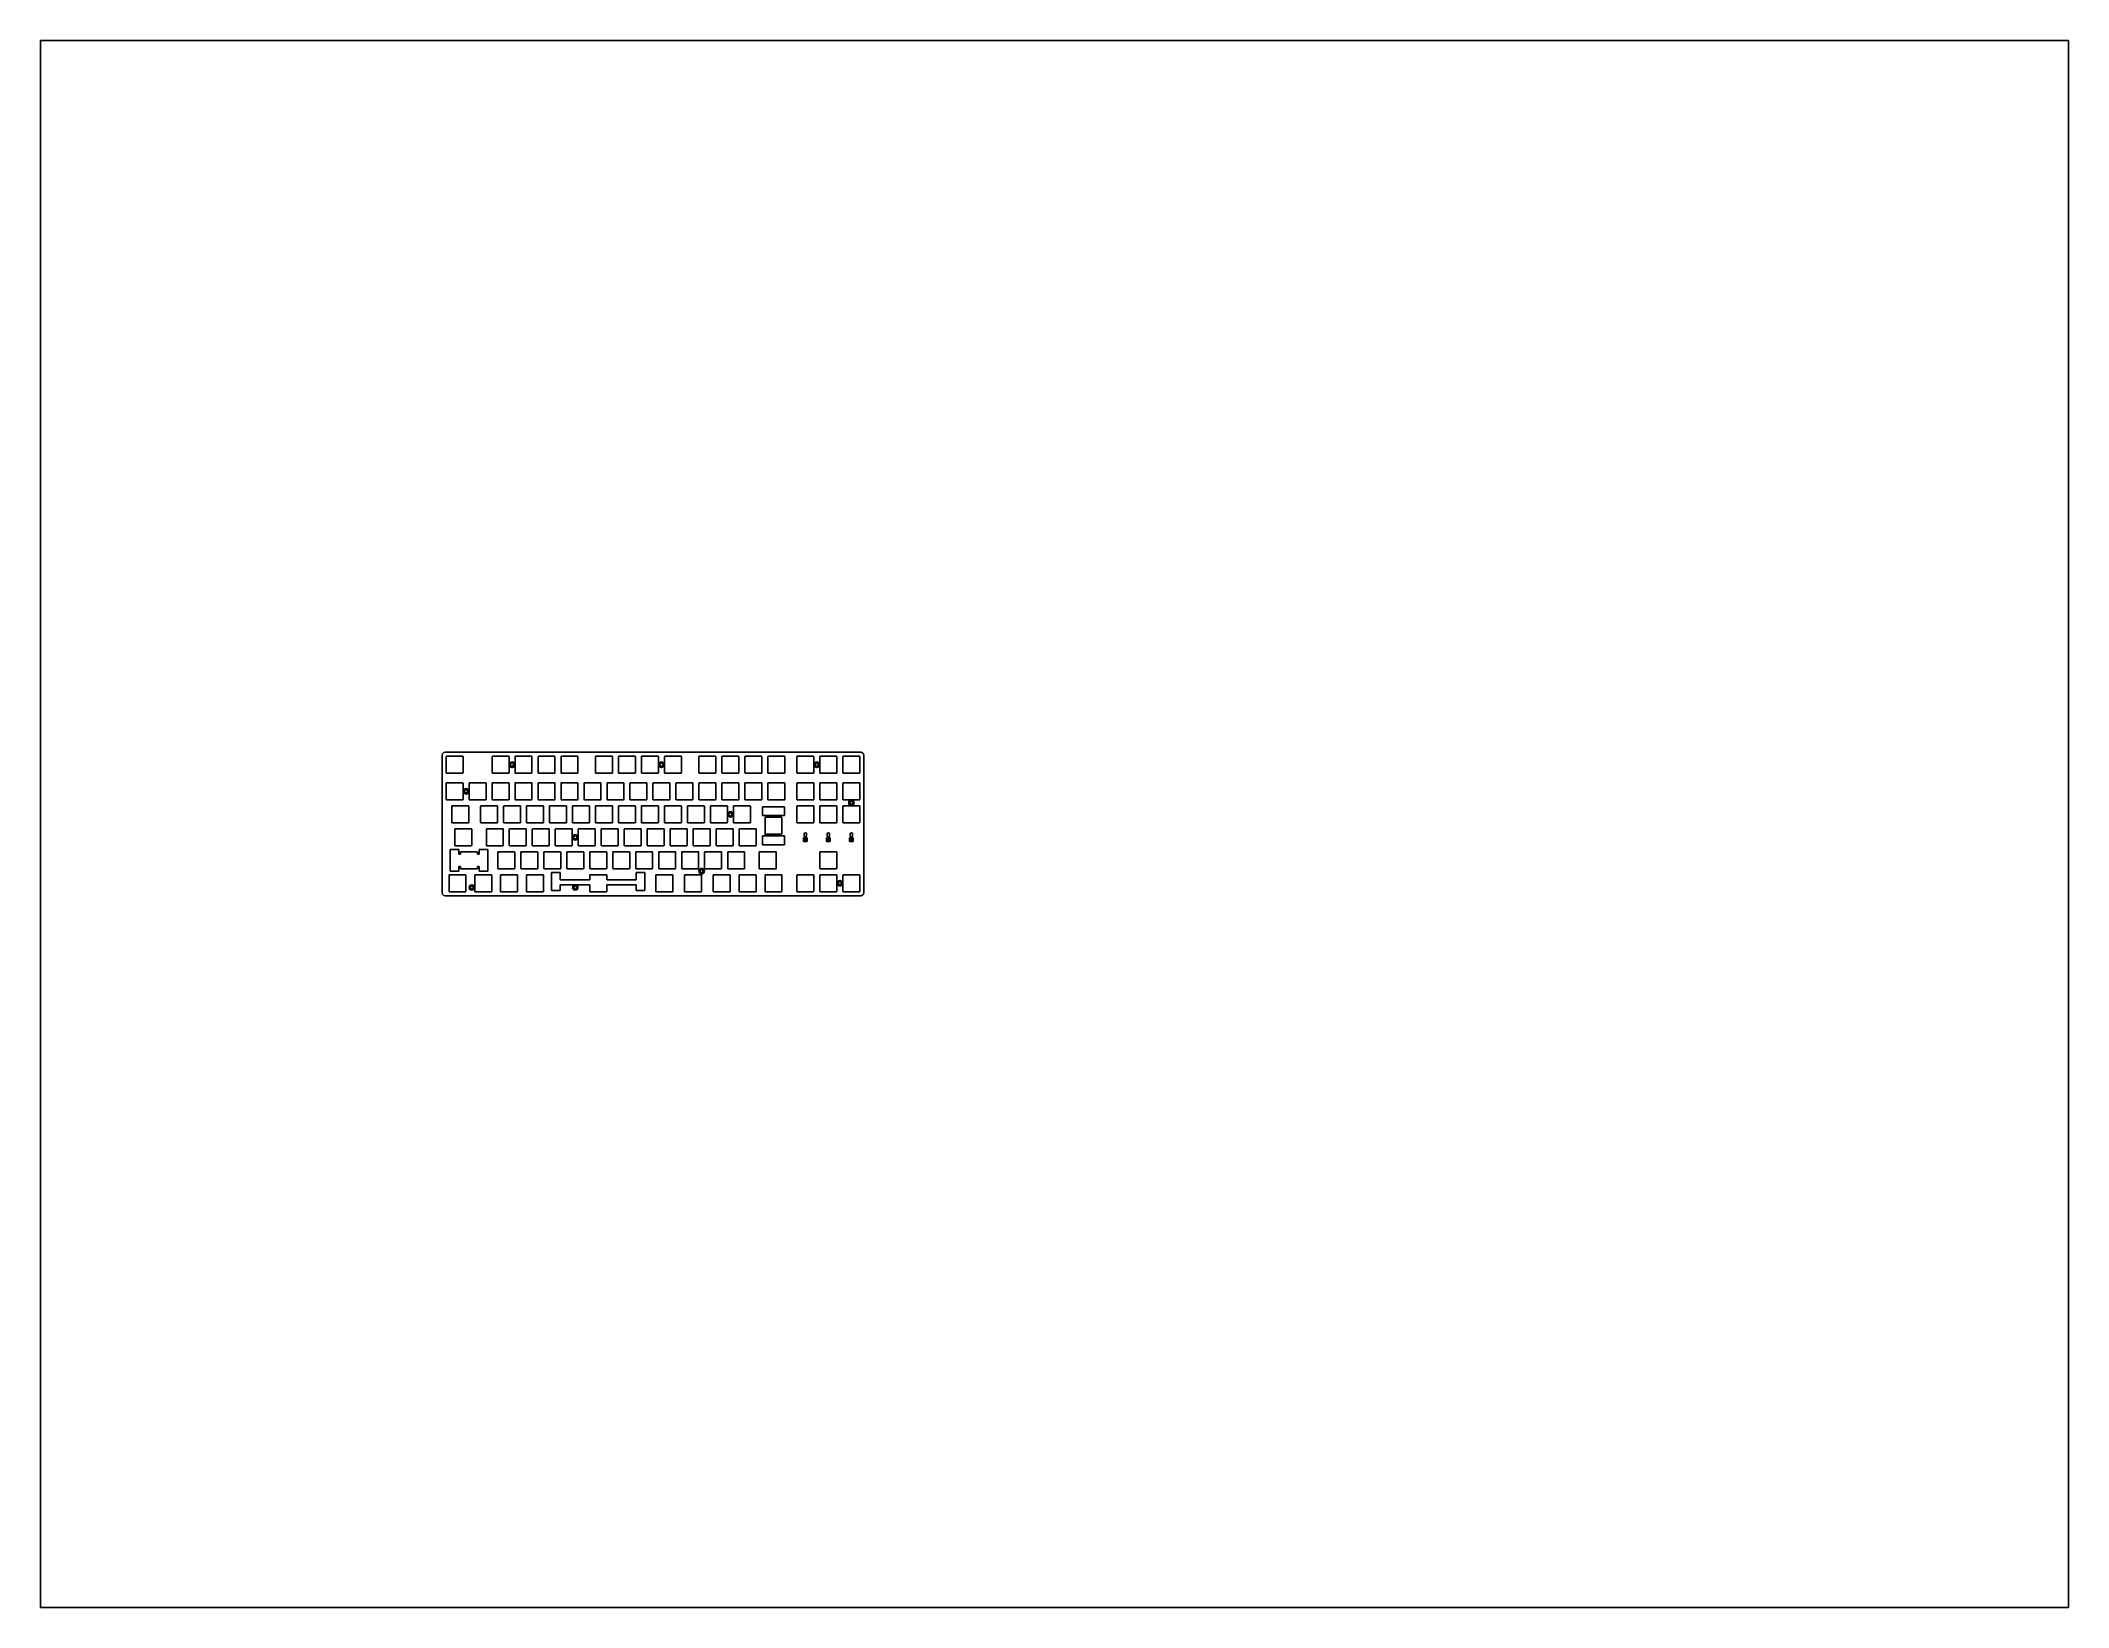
# Model space of a CAD drawing. Header units: millimetres. Extents: x 0 to 559, y 0 to 432.
import ezdxf

# ---------------------------------------------------------------- set-up
doc = ezdxf.new("R2010")
doc.units = ezdxf.units.MM
doc.header["$LTSCALE"] = 30.734
doc.layers.get('0').update_dxf_attribs({"linetype": 'CONTINUOUS'})

msp = doc.modelspace()

# ---------------------------------------------------------------- linework, layer by layer
at = {"color": 7, "linetype": 'Continuous'}
for p, q in [((0, 0), (0, 431.8)), ((0, 431.8), (558.8, 431.8)), ((558.8, 0), (558.8, 431.8)), ((110.66, 196.93), (110.66, 234.87)), ((111.49, 235.7), (226.02, 235.7)), ((226.86, 234.87), (226.86, 196.93)), ((111.75, 234.47), (111.75, 230)), ((116.32, 234.57), (111.85, 234.57)), ((111.85, 229.9), (116.32, 229.9)), ((116.42, 234.47), (116.42, 230)), ((124.42, 234.47), (124.42, 230)), ((128.99, 234.57), (124.52, 234.57)), ((124.52, 229.9), (128.99, 229.9)), ((129.09, 230), (129.09, 234.47)), ((130.75, 234.47), (130.75, 230)), ((135.32, 234.57), (130.85, 234.57)), ((130.85, 229.9), (135.32, 229.9)), ((135.42, 230), (135.42, 234.47)), ((137.09, 234.47), (137.09, 230)), ((141.66, 234.57), (137.19, 234.57)), ((137.19, 229.9), (141.66, 229.9)), ((141.75, 230), (141.75, 234.47)), ((143.42, 234.47), (143.42, 230)), ((147.99, 234.57), (143.52, 234.57)), ((143.52, 229.9), (147.99, 229.9)), ((148.09, 230), (148.09, 234.47)), ((152.92, 234.47), (152.92, 230)), ((157.49, 234.57), (153.02, 234.57)), ((153.02, 229.9), (157.49, 229.9)), ((157.59, 230), (157.59, 234.47)), ((159.25, 234.47), (159.25, 230)), ((163.82, 234.57), (159.35, 234.57)), ((159.35, 229.9), (163.82, 229.9)), ((163.92, 230), (163.92, 234.47)), ((165.59, 234.47), (165.59, 230)), ((170.16, 234.57), (165.69, 234.57)), ((165.69, 229.9), (170.16, 229.9)), ((170.25, 230), (170.25, 234.47)), ((171.92, 234.47), (171.92, 230)), ((176.49, 234.57), (172.02, 234.57)), ((172.02, 229.9), (176.49, 229.9)), ((176.59, 230), (176.59, 234.47)), ((181.42, 234.47), (181.42, 230)), ((185.99, 234.57), (181.52, 234.57)), ((181.52, 229.9), (185.99, 229.9)), ((186.09, 230), (186.09, 234.47)), ((187.75, 234.47), (187.75, 230)), ((192.32, 234.57), (187.85, 234.57)), ((187.85, 229.9), (192.32, 229.9)), ((192.42, 230), (192.42, 234.47)), ((194.09, 234.47), (194.09, 230)), ((198.66, 234.57), (194.19, 234.57)), ((194.19, 229.9), (198.66, 229.9)), ((198.75, 230), (198.75, 234.47)), ((200.42, 234.47), (200.42, 230)), ((204.99, 234.57), (200.52, 234.57)), ((200.52, 229.9), (204.99, 229.9)), ((205.09, 230), (205.09, 234.47)), ((208.42, 234.47), (208.42, 230)), ((212.99, 234.57), (208.52, 234.57)), ((208.52, 229.9), (212.99, 229.9)), ((213.09, 230), (213.09, 234.47)), ((214.75, 234.47), (214.75, 230)), ((219.32, 234.57), (214.85, 234.57)), ((214.85, 229.9), (219.32, 229.9)), ((219.42, 234.47), (219.42, 230)), ((221.09, 234.47), (221.09, 230)), ((225.66, 234.57), (221.19, 234.57)), ((221.19, 229.9), (225.66, 229.9)), ((225.75, 230), (225.75, 234.47)), ((111.75, 227.14), (111.75, 222.67)), ((116.32, 227.23), (111.85, 227.23)), ((116.42, 222.67), (116.42, 227.14)), ((118.09, 227.14), (118.09, 222.67)), ((122.66, 227.23), (118.19, 227.23)), ((122.75, 222.67), (122.75, 227.14)), ((124.42, 227.14), (124.42, 222.67)), ((128.99, 227.23), (124.52, 227.23)), ((129.09, 222.67), (129.09, 227.14)), ((130.75, 227.14), (130.75, 222.67)), ((135.32, 227.23), (130.85, 227.23)), ((135.42, 222.67), (135.42, 227.14)), ((137.09, 227.14), (137.09, 222.67)), ((141.66, 227.23), (137.19, 227.23)), ((141.75, 222.67), (141.75, 227.14)), ((143.42, 227.14), (143.42, 222.67)), ((148.09, 227.23), (143.52, 227.23)), ((148.09, 222.67), (148.09, 227.23)), ((149.75, 227.14), (149.75, 222.67)), ((154.32, 227.23), (149.85, 227.23)), ((154.42, 222.67), (154.42, 227.14)), ((156.09, 227.14), (156.09, 222.67)), ((160.66, 227.23), (156.19, 227.23)), ((160.75, 222.67), (160.75, 227.14)), ((162.42, 227.14), (162.42, 222.67)), ((166.99, 227.23), (162.52, 227.23)), ((167.09, 222.67), (167.09, 227.14)), ((168.75, 227.14), (168.75, 222.67)), ((173.32, 227.23), (168.85, 227.23)), ((173.42, 222.67), (173.42, 227.14)), ((175.09, 227.14), (175.09, 222.67)), ((179.66, 227.23), (175.19, 227.23)), ((179.75, 222.67), (179.75, 227.14)), ((181.42, 227.14), (181.42, 222.67)), ((185.99, 227.23), (181.52, 227.23)), ((186.09, 222.67), (186.09, 227.14)), ((187.75, 227.14), (187.75, 222.67)), ((192.32, 227.23), (187.85, 227.23)), ((192.42, 222.67), (192.42, 227.14)), ((194.09, 227.23), (198.75, 227.23)), ((194.09, 222.57), (194.09, 227.23)), ((198.75, 227.23), (198.75, 222.57)), ((200.42, 227.23), (205.09, 227.23)), ((200.42, 222.57), (200.42, 227.23)), ((205.09, 227.23), (205.09, 222.57)), ((208.42, 227.14), (208.42, 222.67)), ((212.99, 227.23), (208.52, 227.23)), ((213.09, 222.67), (213.09, 227.14)), ((214.75, 227.14), (214.75, 222.67)), ((219.32, 227.23), (214.85, 227.23)), ((219.42, 222.67), (219.42, 227.14)), ((221.09, 227.14), (221.09, 222.67)), ((225.66, 227.23), (221.19, 227.23)), ((225.75, 222.67), (225.75, 227.14)), ((111.85, 222.57), (116.32, 222.57)), ((113.34, 220.8), (113.34, 216.33)), ((117.91, 220.9), (113.44, 220.9)), ((118, 220.8), (118, 216.33)), ((118.19, 222.57), (122.66, 222.57)), ((121.25, 220.8), (121.25, 216.33)), ((125.82, 220.9), (121.35, 220.9)), ((124.52, 222.57), (128.99, 222.57)), ((125.92, 216.33), (125.92, 220.8)), ((127.59, 220.8), (127.59, 216.33)), ((132.16, 220.9), (127.69, 220.9)), ((130.85, 222.57), (135.32, 222.57)), ((132.25, 216.33), (132.25, 220.8)), ((133.92, 220.8), (133.92, 216.33)), ((138.59, 220.9), (134.02, 220.9)), ((137.19, 222.57), (141.66, 222.57)), ((138.59, 216.23), (138.59, 220.9)), ((140.25, 220.9), (140.25, 216.23)), ((144.82, 220.9), (140.25, 220.9)), ((143.52, 222.57), (147.99, 222.57)), ((144.92, 220.8), (144.92, 216.33)), ((146.59, 220.8), (146.59, 216.33)), ((151.16, 220.9), (146.69, 220.9)), ((149.85, 222.57), (154.32, 222.57)), ((151.25, 216.33), (151.25, 220.8)), ((152.92, 220.8), (152.92, 216.33)), ((157.49, 220.9), (153.02, 220.9)), ((156.19, 222.57), (160.66, 222.57)), ((157.59, 216.33), (157.59, 220.8)), ((159.26, 220.8), (159.26, 216.33)), ((163.82, 220.9), (159.35, 220.9)), ((162.52, 222.57), (166.99, 222.57)), ((163.92, 216.33), (163.92, 220.8)), ((165.59, 220.8), (165.59, 216.33)), ((170.16, 220.9), (165.69, 220.9)), ((168.85, 222.57), (173.32, 222.57)), ((170.25, 216.33), (170.25, 220.8)), ((171.92, 220.8), (171.92, 216.33)), ((176.49, 220.9), (172.02, 220.9)), ((175.19, 222.57), (179.66, 222.57)), ((176.59, 216.33), (176.59, 220.8)), ((178.25, 220.8), (178.25, 216.33)), ((182.82, 220.9), (178.35, 220.9)), ((181.52, 222.57), (185.99, 222.57)), ((182.92, 216.33), (182.92, 220.8)), ((184.59, 220.8), (184.59, 216.33)), ((189.16, 220.9), (184.69, 220.9)), ((187.85, 222.57), (192.32, 222.57)), ((189.25, 216.33), (189.25, 220.8)), ((190.92, 220.8), (190.92, 216.33)), ((195.49, 220.9), (191.02, 220.9)), ((198.75, 222.57), (194.09, 222.57)), ((195.59, 216.33), (195.59, 220.8)), ((204.96, 220.6), (198.96, 220.6)), ((198.96, 220.6), (198.96, 218.2)), ((204.96, 218.2), (198.96, 218.2)), ((205.09, 222.57), (200.42, 222.57)), ((204.96, 218.2), (204.96, 220.6)), ((208.42, 220.8), (208.42, 216.33)), ((208.52, 222.57), (212.99, 222.57)), ((212.99, 220.9), (208.52, 220.9)), ((213.09, 216.33), (213.09, 220.8)), ((214.75, 220.8), (214.75, 216.33)), ((214.85, 222.57), (219.32, 222.57)), ((219.32, 220.9), (214.85, 220.9)), ((219.42, 220.8), (219.42, 216.33)), ((221.09, 220.8), (221.09, 216.33)), ((221.19, 222.57), (225.66, 222.57)), ((225.66, 220.9), (221.19, 220.9)), ((225.75, 216.33), (225.75, 220.8)), ((113.44, 216.23), (117.91, 216.23)), ((114.13, 214.47), (114.13, 210)), ((118.7, 214.57), (114.23, 214.57)), ((118.8, 210), (118.8, 214.47)), ((121.35, 216.23), (125.82, 216.23)), ((122.84, 214.47), (122.84, 210)), ((127.41, 214.57), (122.94, 214.57)), ((127.5, 210), (127.5, 214.47)), ((127.69, 216.23), (132.16, 216.23)), ((129.17, 214.47), (129.17, 210)), ((133.74, 214.57), (129.27, 214.57)), ((133.84, 210), (133.84, 214.47)), ((134.02, 216.23), (138.59, 216.23)), ((135.51, 214.47), (135.51, 209.99)), ((140.08, 214.57), (135.61, 214.57)), ((140.17, 210), (140.17, 214.47)), ((140.25, 216.23), (144.82, 216.23)), ((141.84, 214.47), (141.84, 210)), ((146.41, 214.57), (141.94, 214.57)), ((146.5, 210), (146.5, 214.47)), ((146.69, 216.23), (151.16, 216.23)), ((148.17, 214.47), (148.17, 210)), ((152.74, 214.57), (148.27, 214.57)), ((152.84, 210), (152.84, 214.47)), ((153.02, 216.23), (157.49, 216.23)), ((154.5, 214.47), (154.5, 210)), ((159.07, 214.57), (154.6, 214.57)), ((159.17, 210), (159.17, 214.47)), ((159.35, 216.24), (163.82, 216.24)), ((160.84, 214.47), (160.84, 210)), ((165.41, 214.57), (160.94, 214.57)), ((165.5, 210), (165.5, 214.47)), ((165.69, 216.23), (170.16, 216.23)), ((167.17, 214.47), (167.17, 210)), ((171.74, 214.57), (167.27, 214.57)), ((171.84, 210), (171.84, 214.47)), ((172.02, 216.23), (176.49, 216.23)), ((173.5, 214.47), (173.5, 210)), ((178.07, 214.57), (173.6, 214.57)), ((178.17, 210), (178.17, 214.47)), ((178.35, 216.23), (182.82, 216.23)), ((179.84, 214.47), (179.84, 210)), ((184.41, 214.57), (179.94, 214.57)), ((184.5, 210), (184.5, 214.47)), ((184.69, 216.23), (189.16, 216.23)), ((186.17, 210), (186.17, 214.47)), ((190.74, 214.57), (186.27, 214.57)), ((190.84, 210), (190.84, 214.47)), ((191.02, 216.23), (195.49, 216.23)), ((197.17, 214.57), (192.5, 214.57)), ((192.5, 214.57), (192.5, 209.9)), ((197.17, 209.9), (197.17, 214.57)), ((198.96, 212.6), (204.96, 212.6)), ((198.96, 212.6), (198.96, 210.2)), ((199.63, 217.63), (199.63, 213.17)), ((199.74, 217.74), (204.19, 217.74)), ((204.19, 213.07), (199.74, 213.07)), ((204.3, 213.17), (204.3, 217.63)), ((204.96, 210.2), (204.96, 212.6)), ((208.52, 216.23), (212.99, 216.23)), ((210.42, 212.66), (210.42, 213.16)), ((211.09, 213.16), (211.09, 212.66)), ((214.85, 216.23), (219.32, 216.23)), ((216.75, 212.66), (216.75, 213.16)), ((217.42, 213.16), (217.42, 212.66)), ((221.19, 216.23), (225.66, 216.23)), ((223.09, 212.66), (223.09, 213.16)), ((223.75, 213.16), (223.75, 212.66)), ((112.85, 208.9), (112.85, 202.9)), ((115.25, 208.9), (112.85, 208.9)), ((114.23, 209.9), (118.7, 209.9)), ((115.25, 207.57), (115.25, 208.9)), ((115.25, 207.57), (115.71, 207.57)), ((115.71, 208.13), (115.71, 207.57)), ((115.82, 208.23), (120.27, 208.23)), ((120.38, 207.57), (120.38, 208.13)), ((120.38, 207.57), (120.85, 207.57)), ((120.85, 208.9), (120.85, 207.57)), ((123.25, 208.9), (120.85, 208.9)), ((122.94, 209.9), (127.41, 209.9)), ((123.25, 202.9), (123.25, 208.9)), ((126, 208.14), (126, 203.67)), ((130.57, 208.23), (126.1, 208.23)), ((129.27, 209.9), (133.74, 209.9)), ((130.67, 203.67), (130.67, 208.14)), ((132.34, 208.14), (132.34, 203.67)), ((136.91, 208.23), (132.44, 208.23)), ((135.6, 209.9), (140.07, 209.9)), ((137, 203.67), (137, 208.14)), ((138.67, 208.14), (138.67, 203.67)), ((143.24, 208.23), (138.77, 208.23)), ((141.94, 209.9), (146.41, 209.9)), ((143.34, 203.67), (143.34, 208.14)), ((145, 208.14), (145, 203.67)), ((149.57, 208.23), (145.1, 208.23)), ((148.27, 209.9), (152.74, 209.9)), ((149.67, 203.67), (149.67, 208.14)), ((151.34, 208.14), (151.34, 203.67)), ((155.91, 208.23), (151.44, 208.23)), ((154.6, 209.9), (159.07, 209.9)), ((156, 203.67), (156, 208.14)), ((157.67, 208.14), (157.67, 203.67)), ((162.24, 208.23), (157.77, 208.23)), ((160.94, 209.9), (165.41, 209.9)), ((162.34, 203.67), (162.34, 208.14)), ((164, 208.14), (164, 203.67)), ((168.57, 208.23), (164.1, 208.23)), ((167.27, 209.9), (171.74, 209.9)), ((168.67, 203.67), (168.67, 208.14)), ((170.34, 208.14), (170.34, 203.67)), ((174.91, 208.23), (170.44, 208.23)), ((173.6, 209.9), (178.07, 209.9)), ((175, 203.67), (175, 208.14)), ((176.67, 208.14), (176.67, 203.67)), ((181.24, 208.23), (176.77, 208.23)), ((179.94, 209.9), (184.41, 209.9)), ((181.34, 203.67), (181.34, 208.14)), ((183, 208.14), (183, 203.67)), ((187.57, 208.23), (183.1, 208.23)), ((186.27, 209.9), (190.74, 209.9)), ((187.67, 203.67), (187.67, 208.14)), ((189.34, 208.23), (194, 208.23)), ((189.34, 203.57), (189.34, 208.23)), ((192.5, 209.9), (197.17, 209.9)), ((194, 208.23), (194, 203.57)), ((198.05, 208.23), (202.71, 208.23)), ((198.05, 203.57), (198.05, 208.23)), ((198.96, 210.2), (204.96, 210.2)), ((202.71, 208.23), (202.71, 203.57)), ((211.25, 212.07), (210.25, 212.07)), ((210.25, 212.07), (210.25, 211.07)), ((210.25, 211.07), (211.25, 211.07)), ((211.19, 212), (210.32, 212)), ((210.32, 211.14), (210.32, 212)), ((211.19, 211.14), (210.32, 211.14)), ((210.75, 211.97), (210.57, 211.53)), ((210.57, 211.53), (210.83, 211.53)), ((210.67, 211.6), (210.75, 211.97)), ((210.93, 211.6), (210.67, 211.6)), ((210.75, 211.16), (210.93, 211.6)), ((210.83, 211.53), (210.75, 211.16)), ((211.19, 212), (211.19, 211.14)), ((211.25, 211.07), (211.25, 212.07)), ((214.75, 208.14), (214.75, 203.67)), ((219.32, 208.23), (214.85, 208.23)), ((217.59, 212.07), (216.59, 212.07)), ((216.59, 212.07), (216.59, 211.07)), ((216.59, 211.07), (217.59, 211.07)), ((217.52, 212), (216.66, 212)), ((216.66, 211.14), (216.66, 212)), ((217.52, 211.14), (216.66, 211.14)), ((216.95, 211.72), (216.92, 211.66)), ((216.92, 211.66), (217.02, 211.6)), ((217.02, 211.52), (216.92, 211.46)), ((216.92, 211.46), (216.95, 211.41)), ((217.02, 211.68), (216.95, 211.72)), ((216.95, 211.41), (217.02, 211.45)), ((217.44, 211.69), (217.02, 211.93)), ((217.02, 211.93), (217.02, 211.68)), ((217.02, 211.6), (217.02, 211.52)), ((217.02, 211.45), (217.02, 211.2)), ((217.02, 211.2), (217.44, 211.44)), ((217.09, 211.81), (217.3, 211.69)), ((217.09, 211.31), (217.09, 211.81)), ((217.3, 211.43), (217.09, 211.31)), ((217.3, 211.69), (217.12, 211.58)), ((217.12, 211.58), (217.12, 211.54)), ((217.12, 211.54), (217.3, 211.43)), ((217.22, 211.56), (217.44, 211.69)), ((217.44, 211.44), (217.22, 211.56)), ((217.52, 212), (217.52, 211.14)), ((217.59, 211.07), (217.59, 212.07)), ((219.42, 203.67), (219.42, 208.14)), ((223.92, 212.07), (222.92, 212.07)), ((222.92, 212.07), (222.92, 211.07)), ((222.92, 211.07), (223.92, 211.07)), ((223.85, 212), (222.99, 212)), ((222.99, 211.14), (222.99, 212)), ((223.85, 211.14), (222.99, 211.14)), ((223.37, 211.89), (223.17, 211.27)), ((223.17, 211.27), (223.24, 211.27)), ((223.24, 211.27), (223.3, 211.43)), ((223.3, 211.43), (223.55, 211.43)), ((223.31, 211.48), (223.42, 211.84)), ((223.54, 211.48), (223.31, 211.48)), ((223.47, 211.89), (223.37, 211.89)), ((223.42, 211.84), (223.54, 211.48)), ((223.68, 211.27), (223.47, 211.89)), ((223.55, 211.43), (223.6, 211.27)), ((223.6, 211.27), (223.68, 211.27)), ((223.85, 212), (223.85, 211.14)), ((223.92, 211.07), (223.92, 212.07)), ((112.55, 201.8), (112.55, 197.33)), ((117.11, 201.9), (112.64, 201.9)), ((112.85, 202.9), (115.25, 202.9)), ((115.25, 202.9), (115.25, 204.23)), ((115.71, 204.23), (115.25, 204.23)), ((115.71, 204.23), (115.71, 203.67)), ((120.27, 203.57), (115.82, 203.57)), ((117.21, 197.33), (117.21, 201.8)), ((119.66, 197.23), (119.66, 201.9)), ((119.66, 201.9), (124.33, 201.9)), ((120.38, 203.67), (120.38, 204.23)), ((120.85, 204.23), (120.38, 204.23)), ((120.85, 204.23), (120.85, 202.9)), ((120.85, 202.9), (123.25, 202.9)), ((124.33, 201.9), (124.33, 197.23)), ((126.1, 203.57), (130.57, 203.57)), ((126.78, 197.23), (126.78, 201.9)), ((126.78, 201.9), (131.45, 201.9)), ((131.45, 201.9), (131.45, 197.23)), ((132.44, 203.57), (136.91, 203.57)), ((133.9, 197.23), (133.9, 201.9)), ((133.9, 201.9), (138.56, 201.9)), ((138.56, 201.9), (138.56, 197.23)), ((138.77, 203.57), (143.24, 203.57)), ((140.81, 197.57), (140.81, 202.57)), ((140.81, 202.57), (143.21, 202.57)), ((143.21, 202.57), (143.21, 200.55)), ((145.1, 203.57), (149.57, 203.57)), ((151.34, 201.9), (151.34, 200.55)), ((156.01, 201.9), (151.34, 201.9)), ((151.44, 203.57), (155.91, 203.57)), ((156.01, 200.55), (156.01, 201.9)), ((157.77, 203.57), (162.24, 203.57)), ((164.1, 203.57), (168.57, 203.57)), ((164.14, 202.57), (166.54, 202.57)), ((164.14, 200.55), (164.14, 202.57)), ((166.54, 202.57), (166.54, 197.57)), ((169.55, 201.9), (174.21, 201.9)), ((169.55, 197.23), (169.55, 201.9)), ((170.44, 203.57), (174.91, 203.57)), ((174.21, 201.9), (174.21, 197.23)), ((176.77, 203.57), (181.24, 203.57)), ((177.46, 201.9), (182.13, 201.9)), ((177.46, 197.23), (177.46, 201.9)), ((182.13, 201.9), (182.13, 197.23)), ((183.1, 203.57), (187.57, 203.57)), ((185.38, 201.9), (190.05, 201.9)), ((185.38, 197.23), (185.38, 201.9)), ((194, 203.57), (189.34, 203.57)), ((190.05, 201.9), (190.05, 197.23)), ((192.5, 201.9), (197.17, 201.9)), ((192.5, 197.23), (192.5, 201.9)), ((197.17, 201.9), (197.17, 197.23)), ((202.71, 203.57), (198.05, 203.57)), ((199.63, 201.8), (199.63, 197.33)), ((204.2, 201.9), (199.73, 201.9)), ((204.3, 197.33), (204.3, 201.8)), ((208.42, 201.8), (208.42, 197.33)), ((212.99, 201.9), (208.52, 201.9)), ((213.09, 197.33), (213.09, 201.8)), ((214.75, 197.33), (214.75, 201.8)), ((214.85, 203.57), (219.32, 203.57)), ((219.32, 201.9), (214.85, 201.9)), ((219.42, 197.33), (219.42, 201.8)), ((221.09, 201.8), (221.09, 197.33)), ((225.66, 201.9), (221.19, 201.9)), ((225.75, 197.33), (225.75, 201.8)), ((226.02, 196.1), (111.49, 196.1)), ((112.64, 197.23), (117.11, 197.23)), ((124.33, 197.23), (119.66, 197.23)), ((131.45, 197.23), (126.78, 197.23)), ((138.56, 197.23), (133.9, 197.23)), ((143.21, 197.57), (140.81, 197.57)), ((151.34, 200.55), (143.21, 200.55)), ((143.21, 199.12), (143.21, 197.57)), ((143.21, 199.12), (151.34, 199.12)), ((151.34, 199.12), (151.34, 197.23)), ((151.34, 197.23), (156.01, 197.23)), ((164.14, 200.55), (156.01, 200.55)), ((156.01, 199.12), (164.14, 199.12)), ((156.01, 197.23), (156.01, 199.12)), ((164.14, 197.57), (164.14, 199.12)), ((166.54, 197.57), (164.14, 197.57)), ((174.21, 197.23), (169.55, 197.23)), ((182.13, 197.23), (177.46, 197.23)), ((190.05, 197.23), (185.38, 197.23)), ((197.17, 197.23), (192.5, 197.23)), ((199.73, 197.23), (204.2, 197.23)), ((208.52, 197.23), (212.99, 197.23)), ((214.85, 197.23), (219.32, 197.23)), ((221.19, 197.23), (225.66, 197.23)), ((0, 0), (558.8, 0))]:
    msp.add_line(p, q, dxfattribs=at)
for centre, radius in [((129.92, 232.23), 0.767), ((129.92, 232.23), 0.433), ((171.09, 232.23), 0.767), ((171.09, 232.23), 0.433), ((213.92, 232.23), 0.767), ((213.92, 232.23), 0.433), ((117.25, 224.9), 0.767), ((117.25, 224.9), 0.433), ((190.09, 218.56), 0.767), ((190.09, 218.56), 0.433), ((223.42, 221.73), 0.733), ((223.42, 221.73), 0.433), ((147.34, 212.23), 0.767), ((147.34, 212.23), 0.433), ((182.17, 202.9), 0.767), ((182.17, 202.9), 0.433), ((118.84, 198.41), 0.733), ((118.84, 198.41), 0.433), ((147.34, 198.41), 0.433), ((220.25, 199.57), 0.733), ((220.25, 199.57), 0.433)]:
    msp.add_circle(centre, radius, dxfattribs=at)
for centre, radius, start, end in [((111.49, 234.87), 0.833, 90, 180), ((226.02, 234.87), 0.833, 0, 90), ((111.85, 234.47), 0.0983, 90, 180), ((111.85, 230), 0.0983, 180, 270), ((116.32, 234.47), 0.0983, 0, 90), ((116.32, 230), 0.0983, 270, 360), ((124.52, 234.47), 0.0983, 90, 180), ((124.52, 230), 0.0983, 180, 270), ((128.99, 234.47), 0.0983, 0, 90), ((128.99, 230), 0.0983, 270, 360), ((130.85, 234.47), 0.0983, 90, 180), ((130.85, 230), 0.0983, 180, 270), ((135.32, 234.47), 0.0983, 0, 90), ((135.32, 230), 0.0983, 270, 360), ((137.19, 234.47), 0.0983, 90, 180), ((137.19, 230), 0.0983, 180, 270), ((141.66, 234.47), 0.0983, 0, 90), ((141.66, 230), 0.0983, 270, 360), ((143.52, 234.47), 0.0983, 90, 180), ((143.52, 230), 0.0983, 180, 270), ((147.99, 234.47), 0.0983, 0, 90), ((147.99, 230), 0.0983, 270, 360), ((153.02, 234.47), 0.0983, 90, 180), ((153.02, 230), 0.0983, 180, 270), ((157.49, 234.47), 0.0983, 0, 90), ((157.49, 230), 0.0983, 270, 360), ((159.35, 234.47), 0.0983, 90, 180), ((159.35, 230), 0.0983, 180, 270), ((163.82, 234.47), 0.0983, 0, 90), ((163.82, 230), 0.0983, 270, 360), ((165.69, 234.47), 0.0983, 90, 180), ((165.69, 230), 0.0983, 180, 270), ((170.16, 234.47), 0.0983, 0, 90), ((170.16, 230), 0.0983, 270, 360), ((172.02, 234.47), 0.0983, 90, 180), ((172.02, 230), 0.0983, 180, 270), ((176.49, 234.47), 0.0983, 0, 90), ((176.49, 230), 0.0983, 270, 360), ((181.52, 234.47), 0.0983, 90, 180), ((181.52, 230), 0.0983, 180, 270), ((185.99, 234.47), 0.0983, 0, 90), ((185.99, 230), 0.0983, 270, 360), ((187.85, 234.47), 0.0983, 90, 180), ((187.85, 230), 0.0983, 180, 270), ((192.32, 234.47), 0.0983, 0, 90), ((192.32, 230), 0.0983, 270, 360), ((194.19, 234.47), 0.0983, 90, 180), ((194.19, 230), 0.0983, 180, 270), ((198.66, 234.47), 0.0983, 0, 90), ((198.66, 230), 0.0983, 270, 360), ((200.52, 234.47), 0.0983, 90, 180), ((200.52, 230), 0.0983, 180, 270), ((204.99, 234.47), 0.0983, 0, 90), ((204.99, 230), 0.0983, 270, 360), ((208.52, 234.47), 0.0983, 90, 180), ((208.52, 230), 0.0983, 180, 270), ((212.99, 234.47), 0.0983, 0, 90), ((212.99, 230), 0.0983, 270, 360), ((214.85, 234.47), 0.0983, 90, 180), ((214.85, 230), 0.0983, 180, 270), ((219.32, 234.47), 0.0983, 0, 90), ((219.32, 230), 0.0983, 270, 360), ((221.19, 234.47), 0.0983, 90, 180), ((221.19, 230), 0.0983, 180, 270), ((225.66, 234.47), 0.0983, 0, 90), ((225.66, 230), 0.0983, 270, 360), ((111.85, 227.14), 0.0983, 90, 180), ((116.32, 227.14), 0.0983, 0, 90), ((118.19, 227.14), 0.0983, 90, 180), ((122.66, 227.14), 0.0983, 0, 90), ((124.52, 227.14), 0.0983, 90, 180), ((128.99, 227.14), 0.0983, 0, 90), ((130.85, 227.14), 0.0983, 90, 180), ((135.32, 227.14), 0.0983, 0, 90), ((137.19, 227.14), 0.0983, 90, 180), ((141.66, 227.14), 0.0983, 0, 90), ((143.52, 227.14), 0.0983, 90, 180), ((149.85, 227.14), 0.0983, 90, 180), ((154.32, 227.14), 0.0983, 0, 90), ((156.19, 227.14), 0.0983, 90, 180), ((160.66, 227.14), 0.0983, 0, 90), ((162.52, 227.14), 0.0983, 90, 180), ((166.99, 227.14), 0.0983, 0, 90), ((168.85, 227.14), 0.0983, 90, 180), ((173.32, 227.14), 0.0983, 0, 90), ((175.19, 227.14), 0.0983, 90, 180), ((179.66, 227.14), 0.0983, 0, 90), ((181.52, 227.14), 0.0983, 90, 180), ((185.99, 227.14), 0.0983, 0, 90), ((187.85, 227.14), 0.0983, 90, 180), ((192.32, 227.14), 0.0983, 0, 90), ((208.52, 227.14), 0.0983, 90, 180), ((212.99, 227.14), 0.0983, 0, 90), ((214.85, 227.14), 0.0983, 90, 180), ((219.32, 227.14), 0.0983, 0, 90), ((221.19, 227.14), 0.0983, 90, 180), ((225.66, 227.14), 0.0983, 0, 90), ((111.85, 222.67), 0.0983, 180, 270), ((113.44, 220.8), 0.0983, 90, 180), ((116.32, 222.67), 0.0983, 270, 360), ((117.91, 220.8), 0.0983, 0, 90), ((118.19, 222.67), 0.0983, 180, 270), ((121.35, 220.8), 0.0983, 90, 180), ((122.66, 222.67), 0.0983, 270, 360), ((124.52, 222.67), 0.0983, 180, 270), ((125.82, 220.8), 0.0983, 0, 90), ((127.69, 220.8), 0.0983, 90, 180), ((128.99, 222.67), 0.0983, 270, 360), ((130.85, 222.67), 0.0983, 180, 270), ((132.16, 220.8), 0.0983, 0, 90), ((134.02, 220.8), 0.0983, 90, 180), ((135.32, 222.67), 0.0983, 270, 360), ((137.19, 222.67), 0.0983, 180, 270), ((141.66, 222.67), 0.0983, 270, 360), ((143.52, 222.67), 0.0983, 180, 270), ((144.82, 220.8), 0.0983, 0, 90), ((146.69, 220.8), 0.0983, 90, 180), ((147.99, 222.67), 0.0983, 270, 360), ((149.85, 222.67), 0.0983, 180, 270), ((151.16, 220.8), 0.0983, 0, 90), ((153.02, 220.8), 0.0983, 90, 180), ((154.32, 222.67), 0.0983, 270, 360), ((156.19, 222.67), 0.0983, 180, 270), ((157.49, 220.8), 0.0983, 0, 90), ((159.35, 220.8), 0.0933, 90, 180), ((160.66, 222.67), 0.0983, 270, 360), ((162.52, 222.67), 0.0983, 180, 270), ((163.82, 220.8), 0.0933, 0, 90), ((165.69, 220.8), 0.0983, 90, 180), ((166.99, 222.67), 0.0983, 270, 360), ((168.85, 222.67), 0.0983, 180, 270), ((170.16, 220.8), 0.0983, 0, 90), ((172.02, 220.8), 0.0983, 90, 180), ((173.32, 222.67), 0.0983, 270, 360), ((175.19, 222.67), 0.0983, 180, 270), ((176.49, 220.8), 0.0983, 0, 90), ((178.35, 220.8), 0.0983, 90, 180), ((179.66, 222.67), 0.0983, 270, 360), ((181.52, 222.67), 0.0983, 180, 270), ((182.82, 220.8), 0.0983, 0, 90), ((184.69, 220.8), 0.0983, 90, 180), ((185.99, 222.67), 0.0983, 270, 360), ((187.85, 222.67), 0.0983, 180, 270), ((189.16, 220.8), 0.0983, 0, 90), ((191.02, 220.8), 0.0983, 90, 180), ((192.32, 222.67), 0.0983, 270, 360), ((195.49, 220.8), 0.0983, 0, 90), ((208.52, 222.67), 0.0983, 180, 270), ((208.52, 220.8), 0.0983, 90, 180), ((212.99, 222.67), 0.0983, 270, 360), ((212.99, 220.8), 0.0983, 0, 90), ((214.85, 222.67), 0.0983, 180, 270), ((214.85, 220.8), 0.0983, 90, 180), ((219.32, 222.67), 0.0983, 270, 360), ((219.32, 220.8), 0.0983, 0, 90), ((221.19, 222.67), 0.0983, 180, 270), ((221.19, 220.8), 0.0983, 90, 180), ((225.66, 222.67), 0.0983, 270, 360), ((225.66, 220.8), 0.0983, 0, 90), ((113.44, 216.33), 0.0983, 180, 270), ((114.23, 214.47), 0.0983, 90, 180), ((117.91, 216.33), 0.0983, 270, 360), ((118.7, 214.47), 0.0983, 0, 90), ((121.35, 216.33), 0.0983, 180, 270), ((122.94, 214.47), 0.0983, 90, 180), ((125.82, 216.33), 0.0983, 270, 360), ((127.41, 214.47), 0.0983, 0, 90), ((127.69, 216.33), 0.0983, 180, 270), ((129.27, 214.47), 0.0983, 90, 180), ((132.16, 216.33), 0.0983, 270, 360), ((133.74, 214.47), 0.0983, 0, 90), ((134.02, 216.33), 0.0983, 180, 270), ((135.6, 214.47), 0.0933, 88.1969, 184.0112), ((140.07, 214.47), 0.0983, 0, 87.3378), ((141.94, 214.47), 0.0983, 90, 180), ((144.82, 216.33), 0.0983, 270, 360), ((146.41, 214.47), 0.0983, 0, 90), ((146.69, 216.33), 0.0983, 180, 270), ((148.27, 214.47), 0.0983, 90, 180), ((151.16, 216.33), 0.0983, 270, 360), ((152.74, 214.47), 0.0983, 0, 90), ((153.02, 216.33), 0.0983, 180, 270), ((154.6, 214.47), 0.0983, 90, 180), ((157.49, 216.33), 0.0983, 270, 360), ((159.07, 214.47), 0.0983, 0, 90), ((159.35, 216.33), 0.0933, 180, 270), ((160.94, 214.47), 0.0983, 90, 180), ((163.82, 216.33), 0.0933, 270, 360), ((165.41, 214.47), 0.0983, 0, 90), ((165.69, 216.33), 0.0983, 180, 270), ((167.27, 214.47), 0.0983, 90, 180), ((170.16, 216.33), 0.0983, 270, 360), ((171.74, 214.47), 0.0983, 0, 90), ((172.02, 216.33), 0.0983, 180, 270), ((173.6, 214.47), 0.0983, 90, 180), ((176.49, 216.33), 0.0983, 270, 360), ((178.07, 214.47), 0.0983, 0, 90), ((178.35, 216.33), 0.0983, 180, 270), ((179.94, 214.47), 0.0983, 90, 180), ((182.82, 216.33), 0.0983, 270, 360), ((184.41, 214.47), 0.0983, 0, 90), ((184.69, 216.33), 0.0983, 180, 270), ((186.27, 214.47), 0.0983, 90, 180), ((189.16, 216.33), 0.0983, 270, 360), ((190.74, 214.47), 0.0983, 0, 90), ((191.02, 216.33), 0.0983, 180, 270), ((195.49, 216.33), 0.0983, 270, 360), ((199.74, 217.63), 0.105, 90, 180), ((199.74, 213.17), 0.105, 180, 270), ((204.19, 217.63), 0.105, 0, 90), ((204.19, 213.17), 0.105, 270, 360), ((208.52, 216.33), 0.0983, 180, 270), ((210.75, 213.16), 0.333, 0, 180), ((210.75, 212.66), 0.333, 180, 360), ((212.99, 216.33), 0.0983, 270, 360), ((214.85, 216.33), 0.0983, 180, 270), ((217.09, 213.16), 0.333, 0, 180), ((217.09, 212.66), 0.333, 180, 360), ((219.32, 216.33), 0.0983, 270, 360), ((221.19, 216.33), 0.0983, 180, 270), ((223.42, 213.16), 0.333, 0, 180), ((223.42, 212.66), 0.333, 180, 360), ((225.66, 216.33), 0.0983, 270, 360), ((114.23, 210), 0.0983, 180, 270), ((115.82, 208.13), 0.105, 90, 180), ((118.7, 210), 0.0983, 270, 360), ((120.27, 208.13), 0.105, 0, 90), ((122.94, 210), 0.0983, 180, 270), ((126.1, 208.14), 0.0983, 90, 180), ((127.41, 210), 0.0983, 270, 360), ((129.27, 210), 0.0983, 180, 270), ((130.57, 208.14), 0.0983, 0, 90), ((132.44, 208.14), 0.0983, 90, 180), ((133.74, 210), 0.0983, 270, 360), ((135.6, 210), 0.0983, 182.84, 270), ((136.91, 208.14), 0.0983, 0, 90), ((138.77, 208.14), 0.0983, 90, 180), ((140.07, 210), 0.0983, 270, 360), ((141.94, 210), 0.0983, 180, 270), ((143.24, 208.14), 0.0983, 0, 90), ((145.1, 208.14), 0.0983, 90, 180), ((146.41, 210), 0.0983, 270, 360), ((148.27, 210), 0.0983, 180, 270), ((149.57, 208.14), 0.0983, 0, 90), ((151.44, 208.14), 0.0983, 90, 180), ((152.74, 210), 0.0983, 270, 360), ((154.6, 210), 0.0983, 180, 270), ((155.91, 208.14), 0.0983, 0, 90), ((157.77, 208.14), 0.0983, 90, 180), ((159.07, 210), 0.0983, 270, 360), ((160.94, 210), 0.0983, 180, 270), ((162.24, 208.14), 0.0983, 0, 90), ((164.1, 208.14), 0.0983, 90, 180), ((165.41, 210), 0.0983, 270, 360), ((167.27, 210), 0.0983, 180, 270), ((168.57, 208.14), 0.0983, 0, 90), ((170.44, 208.14), 0.0983, 90, 180), ((171.74, 210), 0.0983, 270, 360), ((173.6, 210), 0.0983, 180, 270), ((174.91, 208.14), 0.0983, 0, 90), ((176.77, 208.14), 0.0983, 90, 180), ((178.07, 210), 0.0983, 270, 360), ((179.94, 210), 0.0983, 180, 270), ((181.24, 208.14), 0.0983, 0, 90), ((183.1, 208.14), 0.0983, 90, 180), ((184.41, 210), 0.0983, 270, 360), ((186.27, 210), 0.0983, 180, 270), ((187.57, 208.14), 0.0983, 0, 90), ((190.74, 210), 0.0983, 270, 360), ((214.85, 208.14), 0.0983, 90, 180), ((219.32, 208.14), 0.0983, 0, 90), ((112.64, 201.8), 0.0983, 90, 180), ((115.82, 203.67), 0.105, 180, 270), ((117.11, 201.8), 0.0983, 0, 90), ((120.27, 203.67), 0.105, 270, 360), ((126.1, 203.67), 0.0983, 180, 270), ((130.57, 203.67), 0.0983, 270, 360), ((132.44, 203.67), 0.0983, 180, 270), ((136.91, 203.67), 0.0983, 270, 360), ((138.77, 203.67), 0.0983, 180, 270), ((143.24, 203.67), 0.0983, 270, 360), ((145.1, 203.67), 0.0983, 180, 270), ((149.57, 203.67), 0.0983, 270, 360), ((151.44, 203.67), 0.0983, 180, 270), ((155.91, 203.67), 0.0983, 270, 360), ((157.77, 203.67), 0.0983, 180, 270), ((162.24, 203.67), 0.0983, 270, 360), ((164.1, 203.67), 0.0983, 180, 270), ((168.57, 203.67), 0.0983, 270, 360), ((170.44, 203.67), 0.0983, 180, 270), ((174.91, 203.67), 0.0983, 270, 360), ((176.77, 203.67), 0.0983, 180, 270), ((181.24, 203.67), 0.0983, 270, 360), ((183.1, 203.67), 0.0983, 180, 270), ((187.57, 203.67), 0.0983, 270, 360), ((199.73, 201.8), 0.0983, 90, 180), ((204.2, 201.8), 0.0983, 0, 90), ((208.52, 201.8), 0.0983, 90, 180), ((212.99, 201.8), 0.0983, 0, 90), ((214.85, 203.67), 0.0983, 180, 270), ((214.85, 201.8), 0.0983, 90, 180), ((219.32, 203.67), 0.0983, 270, 360), ((219.32, 201.8), 0.0983, 0, 90), ((221.19, 201.8), 0.0983, 90, 180), ((225.66, 201.8), 0.0983, 0, 90), ((111.49, 196.93), 0.833, 180, 270), ((112.64, 197.33), 0.0983, 180, 270), ((117.11, 197.33), 0.0983, 270, 360), ((147.34, 198.41), 0.733, 103.9623, 76.0377), ((199.73, 197.33), 0.0983, 180, 270), ((204.2, 197.33), 0.0983, 270, 360), ((208.52, 197.33), 0.0983, 180, 270), ((212.99, 197.33), 0.0983, 270, 360), ((214.85, 197.33), 0.0983, 180, 270), ((219.32, 197.33), 0.0983, 270, 360), ((221.19, 197.33), 0.0983, 180, 270), ((225.66, 197.33), 0.0983, 270, 360), ((226.02, 196.93), 0.833, 270, 360)]:
    msp.add_arc(centre, radius, start, end, dxfattribs=at)

doc.saveas('drawing.dxf')
